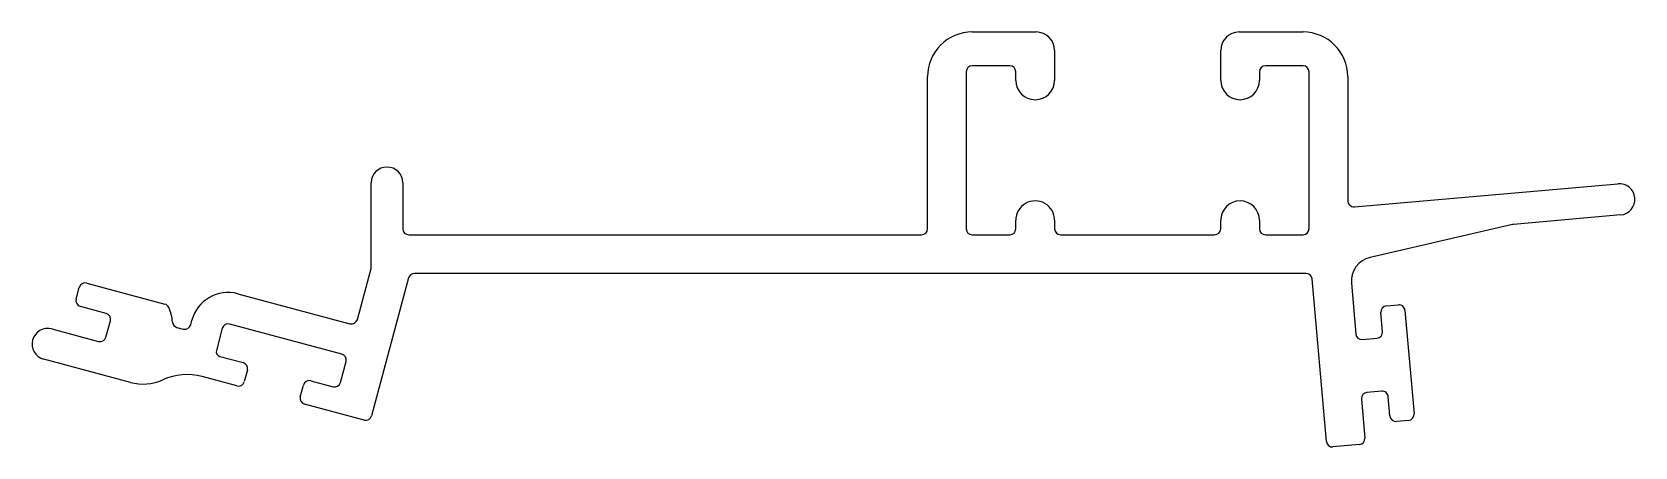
# Model space of a CAD drawing. Extents: x -31.7 to 34.6, y 1 to 18.2.
import ezdxf

# ---------------------------------------------------------------- set-up
doc = ezdxf.new("R2010")
doc.units = 0
doc.layers.add('CLIP', color=4, linetype='CONTINUOUS')

msp = doc.modelspace()

# ---------------------------------------------------------------- linework, layer by layer
at = {"layer": 'CLIP', "color": 7}
for p, q in [((7.173, 18.163), (9.816, 18.163)), ((18.207, 18.163), (20.849, 18.163)), ((10.578, 17.401), (10.578, 16.16)), ((17.445, 16.16), (17.445, 17.401)), ((8.724, 16.766), (7.173, 16.766)), ((20.849, 16.766), (19.299, 16.766)), ((5.323, 10.015), (5.323, 16.313)), ((6.923, 16.516), (6.923, 10.015)), ((8.974, 16.16), (8.974, 16.516)), ((19.049, 16.516), (19.049, 16.16)), ((21.099, 10.015), (21.099, 16.516)), ((22.699, 16.313), (22.699, 11.176)), ((-17.674, 8.428), (-17.674, 11.919)), ((-16.374, 11.919), (-16.374, 10.015)), ((22.971, 10.927), (33.866, 11.88)), ((8.974, 10.015), (8.974, 10.367)), ((10.578, 10.367), (10.578, 10.015)), ((17.445, 10.015), (17.445, 10.367)), ((19.049, 10.367), (19.049, 10.015)), ((29.515, 10.192), (23.626, 8.827)), ((33.979, 10.585), (29.549, 10.197)), ((-16.124, 9.765), (5.073, 9.765)), ((7.173, 9.765), (8.724, 9.765)), ((10.828, 9.765), (17.195, 9.765)), ((19.299, 9.765), (20.849, 9.765)), ((-18.248, 6.257), (-17.683, 8.363)), ((-16.129, 7.98), (-17.662, 2.269)), ((20.976, 8.165), (-15.887, 8.165)), ((-29.877, 7.102), (-29.747, 7.585)), ((-29.441, 7.762), (-26.206, 6.894)), ((-23.19, 7.325), (-18.554, 6.08)), ((21.814, 1.204), (21.225, 7.937)), ((22.848, 7.755), (23.032, 5.652)), ((-28.638, 6.511), (-29.7, 6.796)), ((24.294, 6.817), (24.792, 6.86)), ((25.063, 6.633), (25.438, 2.349)), ((-28.643, 5.527), (-28.461, 6.205)), ((-25.141, 6.036), (-25.089, 6.23)), ((-18.891, 4.825), (-23.527, 6.069)), ((24.137, 5.749), (24.067, 6.546)), ((-30.881, 5.869), (-28.949, 5.35)), ((-25.707, 5.93), (-25.447, 5.86)), ((-23.834, 5.892), (-24.08, 4.975)), ((23.303, 5.425), (23.909, 5.478)), ((-23.939, 4.73), (-22.973, 4.471)), ((-27.632, 3.65), (-31.218, 4.613)), ((-22.796, 4.164), (-22.926, 3.682)), ((-18.948, 3.649), (-18.715, 4.518)), ((-23.232, 3.505), (-24.666, 3.89)), ((-20.608, 3.059), (-20.478, 3.542)), ((-20.172, 3.719), (-19.254, 3.473)), ((-17.968, 2.092), (-20.431, 2.753)), ((23.266, 2.962), (23.408, 1.344)), ((24.101, 3.286), (23.493, 3.233)), ((24.442, 2.262), (24.372, 3.059)), ((25.211, 2.078), (24.712, 2.035)), ((23.18, 1.073), (22.085, 0.977))]:
    msp.add_line(p, q, dxfattribs=at)
for centre, radius, start, end in [((7.173, 16.313), 1.85, 90, 180), ((9.816, 17.401), 0.762, 360, 90), ((18.207, 17.401), 0.762, 90, 180), ((20.849, 16.313), 1.85, 0, 90), ((7.173, 16.516), 0.25, 90, 180), ((8.724, 16.516), 0.25, 360, 90), ((19.299, 16.516), 0.25, 90, 180), ((20.849, 16.516), 0.25, 0, 90), ((9.776, 16.16), 0.802, 180, 360), ((18.247, 16.16), 0.802, 180.00001, 359.99999), ((-17.024, 11.919), 0.65, 0, 180), ((33.922, 11.233), 0.65, 275, 95), ((9.776, 10.367), 0.802, 359.99999, 180.00001), ((18.247, 10.367), 0.802, 90, 180), ((18.247, 10.367), 0.802, 360, 90), ((22.949, 11.176), 0.25, 180, 275), ((-16.124, 10.015), 0.25, 180, 270), ((5.073, 10.015), 0.25, 270, 360), ((7.173, 10.015), 0.25, 180, 270), ((8.724, 10.015), 0.25, 270, 360), ((10.828, 10.015), 0.25, 180, 270), ((17.195, 10.015), 0.25, 270, 360), ((19.299, 10.015), 0.25, 180, 270), ((20.849, 10.015), 0.25, 270, 0), ((29.571, 9.948), 0.25, 95, 103.05245), ((23.854, 7.843), 1.01, 103.05245, 185), ((-17.924, 8.428), 0.25, 344.97366, 0), ((-15.887, 7.915), 0.25, 90, 164.97366), ((20.976, 7.915), 0.25, 5, 90), ((-29.505, 7.521), 0.25, 74.97366, 164.97366), ((-23.592, 5.828), 1.55, 74.97366, 164.97366), ((-29.635, 7.038), 0.25, 164.97366, 254.97366), ((-26.271, 6.652), 0.25, 23.65585, 74.97366), ((-27.737, 6.01), 1.85, 4.38894, 23.65585), ((24.316, 6.568), 0.25, 95, 185), ((24.814, 6.611), 0.25, 5, 95), ((-28.702, 6.27), 0.25, 344.97366, 74.97366), ((-25.643, 6.171), 0.25, 184.38894, 254.97366), ((-25.382, 6.101), 0.25, 254.97366, 344.97366), ((-23.592, 5.828), 0.25, 74.97366, 164.97366), ((-18.49, 6.322), 0.25, 254.97366, 344.97366), ((-31.049, 5.241), 0.65, 74.97366, 254.97366), ((-28.884, 5.592), 0.25, 254.97366, 344.97366), ((23.281, 5.674), 0.25, 185, 275), ((23.888, 5.727), 0.25, 275, 5), ((-23.887, 4.923), 0.2, 164.97366, 254.97366), ((-18.956, 4.583), 0.25, 344.97366, 74.97366), ((-23.038, 4.229), 0.25, 344.97366, 74.97366), ((-27.113, 5.582), 2, 254.97366, 294.25819), ((-25.295, 1.548), 2.425, 74.97366, 114.25819), ((-23.167, 3.746), 0.25, 254.97366, 344.97366), ((-20.237, 3.477), 0.25, 74.97366, 164.97366), ((-19.19, 3.714), 0.25, 254.97366, 344.97366), ((-20.366, 2.994), 0.25, 164.97366, 254.97366), ((23.515, 2.984), 0.25, 95, 185), ((24.123, 3.037), 0.25, 5, 95), ((-17.904, 2.333), 0.25, 254.97366, 344.97366), ((24.691, 2.284), 0.25, 185, 275), ((25.189, 2.328), 0.25, 275, 5), ((23.159, 1.322), 0.25, 275, 5), ((22.063, 1.226), 0.25, 185, 275)]:
    msp.add_arc(centre, radius, start, end, dxfattribs=at)

doc.saveas('drawing.dxf')
